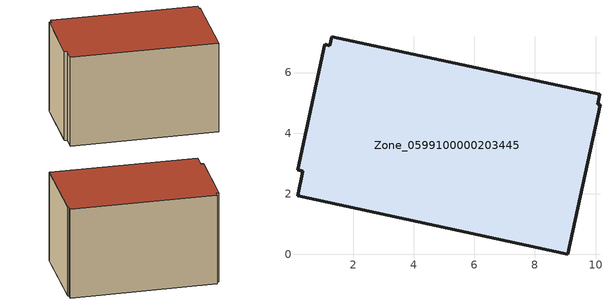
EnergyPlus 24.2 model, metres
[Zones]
Zone_0599100000203445
 floor ground (C_G): 10.15,4.93 9.09,0 0.17,1.93 0.34,2.75 0.18,2.8 1.07,6.93 1.23,6.89 1.29,7.19 10.14,5.29 10.07,4.95 z0
 wall outside (C_F): 0.34,2.75 0.17,1.93 9.09,0 10.15,4.93 10.07,4.95 10.14,5.29 1.29,7.19 1.23,6.89 1.07,6.93 0.18,2.8 0.34,2.75 z0:5.88
 roof outside (C_R): 9.09,0 10.15,4.93 10.07,4.95 10.14,5.29 1.29,7.19 1.23,6.89 1.07,6.93 0.18,2.8 0.34,2.75 0.17,1.93 z5.88
[BUILDING]
Pand.0599100000203445: North Axis=0; Terrain=City; Loads Convergence Tolerance Value=0.04; Temperature Convergence Tolerance Value=0.4; Solar Distribution=FullExterior; Maximum Number of Warmup Days=25; Minimum Number of Warmup Days=1
[Site:Location]
Rotterdam.The.Hague.AP_ZH_NLD Design_Conditions: Latitude=51.96; Longitude=4.45; Time Zone=1; Elevation=-4.5
[SITE:GROUNDTEMPERATURE:BUILDINGSURFACE]
18, 18, 18, 18, 18, 18, 18, 18, 18, 18, 18, 18
[MATERIAL] Thermal Absorptance=0.9; Solar Absorptance=0.7; Visible Absorptance=0.7
Name | Roughness | Thickness | Conductivity | Density | Specific Heat
G.TC.1975-1991 | MediumSmooth | 0.15 | 0.288461 | 540 | 1210
F.TC.1975-1991 | Rough | 0.3 | 0.230769 | 1920 | 840
R.TC.1975-1991 | MediumRough | 0.2 | 0.153846 | 1500 | 1000
[CONSTRUCTION]
C_G: G.TC.1975-1991
C_F: F.TC.1975-1991
C_R: R.TC.1975-1991
[ZONE]
Zone_0599100000203445: Type=1; Multiplier=1; Ceiling Height=Autocalculate; Volume=Autocalculate; Floor Area=autocalculate; Part of Total Floor Area=Yes
[ZONEINFILTRATION:DESIGNFLOWRATE]
Infil_Zone_0599100000203445: Zone or ZoneList or Space or SpaceList=Zone_0599100000203445; Schedule=AlwaysOn; Design Flow Rate Calculation Method=Flow/Area; Flow Rate per Floor Area=0.003; Constant Term Coefficient=1; Temperature Term Coefficient=0; Velocity Term Coefficient=0; Velocity Squared Term Coefficient=0
[HVACTEMPLATE:ZONE:IDEALLOADSAIRSYSTEM]
Zone_0599100000203445: Maximum Heating Supply Air Temperature=50; Minimum Cooling Supply Air Temperature=13; Maximum Heating Supply Air Humidity Ratio=0.0156; Minimum Cooling Supply Air Humidity Ratio=0.0077; Heating Limit=NoLimit; Cooling Limit=NoLimit; Dehumidification Control Type=ConstantSensibleHeatRatio; Cooling Sensible Heat Ratio=0.7; Dehumidification Setpoint=60; Humidification Control Type=None; Humidification Setpoint=30; Outdoor Air Method=None; Outdoor Air Flow Rate per Person=0.00944; Outdoor Air Flow Rate per Zone Floor Area=0; Outdoor Air Flow Rate per Zone=0; Demand Controlled Ventilation Type=None; Outdoor Air Economizer Type=NoEconomizer; Heat Recovery Type=None; Sensible Heat Recovery Effectiveness=0.7; Latent Heat Recovery Effectiveness=0.65
[ZONECONTROL:THERMOSTAT]
ThermostatControl_Zone_0599100000203445: Zone or ZoneList=Zone_0599100000203445; Control Type Schedule=DualSetpointControlType; Control 1=Thermostat_Zone_0599100000203445; Temperature Difference Between Cutout And Setpoint=0
[THERMOSTATSETPOINT:DUALSETPOINT]
Thermostat_Zone_0599100000203445: Heating Setpoint Temperature Schedule=HeatingSetpoint_Zone_0599100000203445; Cooling Setpoint Temperature Schedule=CoolingSetpoint_Zone_0599100000203445
[SCHEDULE:COMPACT]
HeatingSetpoint_Zone_0599100000203445: Through: 12/31, For: AllDays, Until: 24:00, 21
CoolingSetpoint_Zone_0599100000203445: Through: 12/31, For: AllDays, Until: 24:00, 24
DualSetpointControlType: Through: 12/31, For: AllDays, Until: 24:00, 4
AlwaysOn: Through: 12/31, For: AllDays, Until: 24:00, 1
